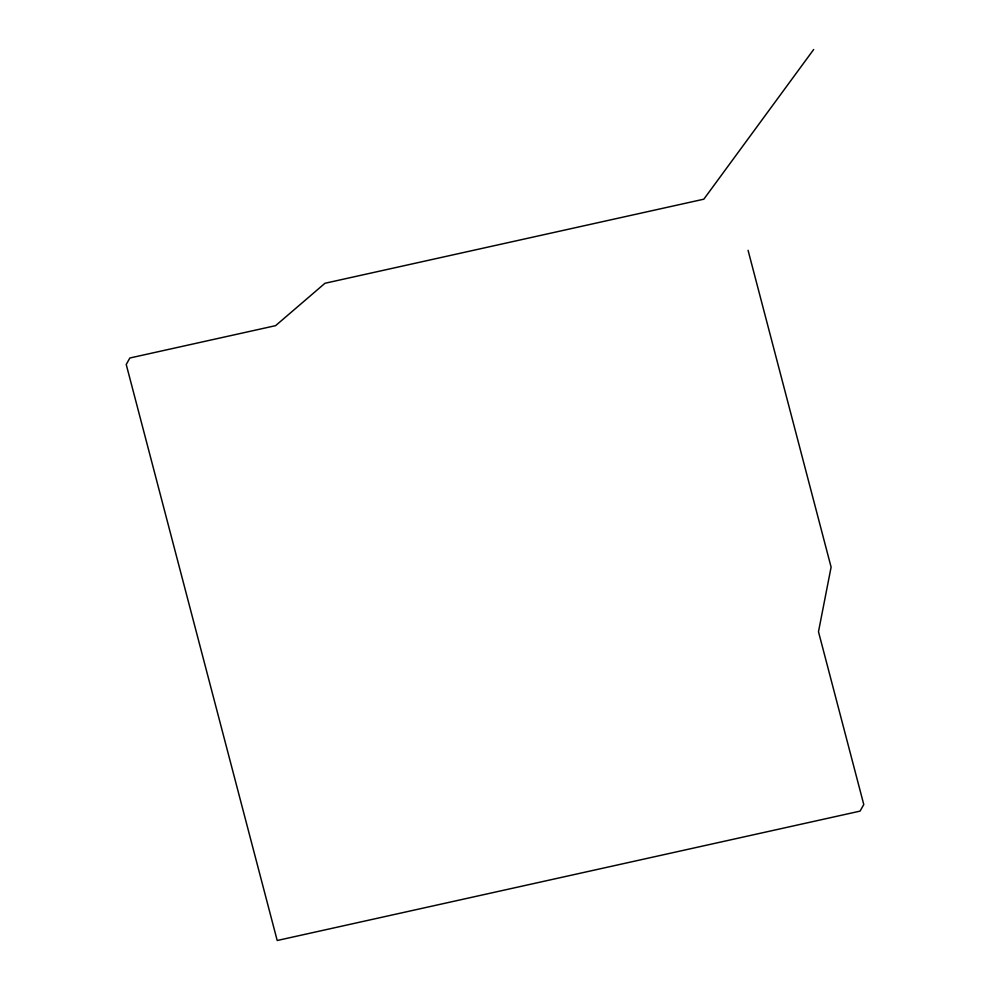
<?xml version="1.0" encoding="UTF-8"?>
<svg xmlns="http://www.w3.org/2000/svg" width="990" height="990" viewBox="0 0 990 990"><rect width="100%" height="100%" fill="white"/><g stroke="black" fill="none" stroke-linecap="round" stroke-linejoin="round"><path stroke-width="1.49" d="M813.669 49.5L703.828 199.188L324.968 283.276L275.591 325.661L129.876 357.996L126.225 364.481L277.2 940.5L860.062 811.119L863.775 804.536L818.482 631.731L831.105 567.121L748.069 250.322"/></g></svg>
